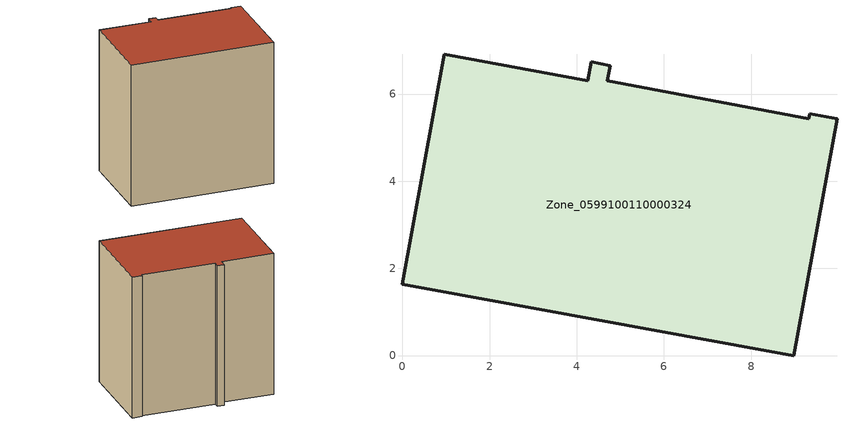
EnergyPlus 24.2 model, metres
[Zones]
Zone_0599100110000324
 floor ground (C_G): 4.25,6.31 4.33,6.74 4.76,6.66 4.7,6.31 9.32,5.44 9.34,5.55 9.97,5.43 8.98,0 0,1.64 0.96,6.91 z2.13
 wall outside (C_F): 8.98,0 9.97,5.43 9.34,5.55 9.32,5.44 4.7,6.31 4.76,6.66 4.33,6.74 4.25,6.31 0.96,6.91 0,1.64 8.98,0 z2.13:11.43
 roof outside (C_R): 4.33,6.74 4.25,6.31 0.96,6.91 0,1.64 8.98,0 9.97,5.43 9.34,5.55 9.32,5.44 4.7,6.31 4.76,6.66 z11.43
[BUILDING]
Pand.0599100110000324: North Axis=0; Terrain=City; Loads Convergence Tolerance Value=0.04; Temperature Convergence Tolerance Value=0.4; Solar Distribution=FullExterior; Maximum Number of Warmup Days=25; Minimum Number of Warmup Days=1
[Site:Location]
Rotterdam.The.Hague.AP_ZH_NLD Design_Conditions: Latitude=51.96; Longitude=4.45; Time Zone=1; Elevation=-4.5
[SITE:GROUNDTEMPERATURE:BUILDINGSURFACE]
18, 18, 18, 18, 18, 18, 18, 18, 18, 18, 18, 18
[MATERIAL] Thermal Absorptance=0.9; Solar Absorptance=0.7; Visible Absorptance=0.7
Name | Roughness | Thickness | Conductivity | Density | Specific Heat
G.TC.2015-2018 | MediumSmooth | 0.15 | 0.0428571 | 540 | 1210
F.TC.2015-2018 | Rough | 0.3 | 0.0666667 | 1920 | 840
R.TC.2015-2018 | MediumRough | 0.2 | 0.0333333 | 1500 | 1000
[CONSTRUCTION]
C_G: G.TC.2015-2018
C_F: F.TC.2015-2018
C_R: R.TC.2015-2018
[ZONE]
Zone_0599100110000324: Type=1; Multiplier=1; Ceiling Height=Autocalculate; Volume=Autocalculate; Floor Area=autocalculate; Part of Total Floor Area=Yes
[ZONEINFILTRATION:DESIGNFLOWRATE]
Infil_Zone_0599100110000324: Zone or ZoneList or Space or SpaceList=Zone_0599100110000324; Schedule=AlwaysOn; Design Flow Rate Calculation Method=Flow/Area; Flow Rate per Floor Area=0.0015; Constant Term Coefficient=1; Temperature Term Coefficient=0; Velocity Term Coefficient=0; Velocity Squared Term Coefficient=0
[HVACTEMPLATE:ZONE:IDEALLOADSAIRSYSTEM]
Zone_0599100110000324: Maximum Heating Supply Air Temperature=50; Minimum Cooling Supply Air Temperature=13; Maximum Heating Supply Air Humidity Ratio=0.0156; Minimum Cooling Supply Air Humidity Ratio=0.0077; Heating Limit=NoLimit; Cooling Limit=NoLimit; Dehumidification Control Type=ConstantSensibleHeatRatio; Cooling Sensible Heat Ratio=0.7; Dehumidification Setpoint=60; Humidification Control Type=None; Humidification Setpoint=30; Outdoor Air Method=None; Outdoor Air Flow Rate per Person=0.00944; Outdoor Air Flow Rate per Zone Floor Area=0; Outdoor Air Flow Rate per Zone=0; Demand Controlled Ventilation Type=None; Outdoor Air Economizer Type=NoEconomizer; Heat Recovery Type=None; Sensible Heat Recovery Effectiveness=0.7; Latent Heat Recovery Effectiveness=0.65
[ZONECONTROL:THERMOSTAT]
ThermostatControl_Zone_0599100110000324: Zone or ZoneList=Zone_0599100110000324; Control Type Schedule=DualSetpointControlType; Control 1=Thermostat_Zone_0599100110000324; Temperature Difference Between Cutout And Setpoint=0
[THERMOSTATSETPOINT:DUALSETPOINT]
Thermostat_Zone_0599100110000324: Heating Setpoint Temperature Schedule=HeatingSetpoint_Zone_0599100110000324; Cooling Setpoint Temperature Schedule=CoolingSetpoint_Zone_0599100110000324
[SCHEDULE:COMPACT]
HeatingSetpoint_Zone_0599100110000324: Through: 12/31, For: AllDays, Until: 24:00, 21
CoolingSetpoint_Zone_0599100110000324: Through: 12/31, For: AllDays, Until: 24:00, 24
DualSetpointControlType: Through: 12/31, For: AllDays, Until: 24:00, 4
AlwaysOn: Through: 12/31, For: AllDays, Until: 24:00, 1
